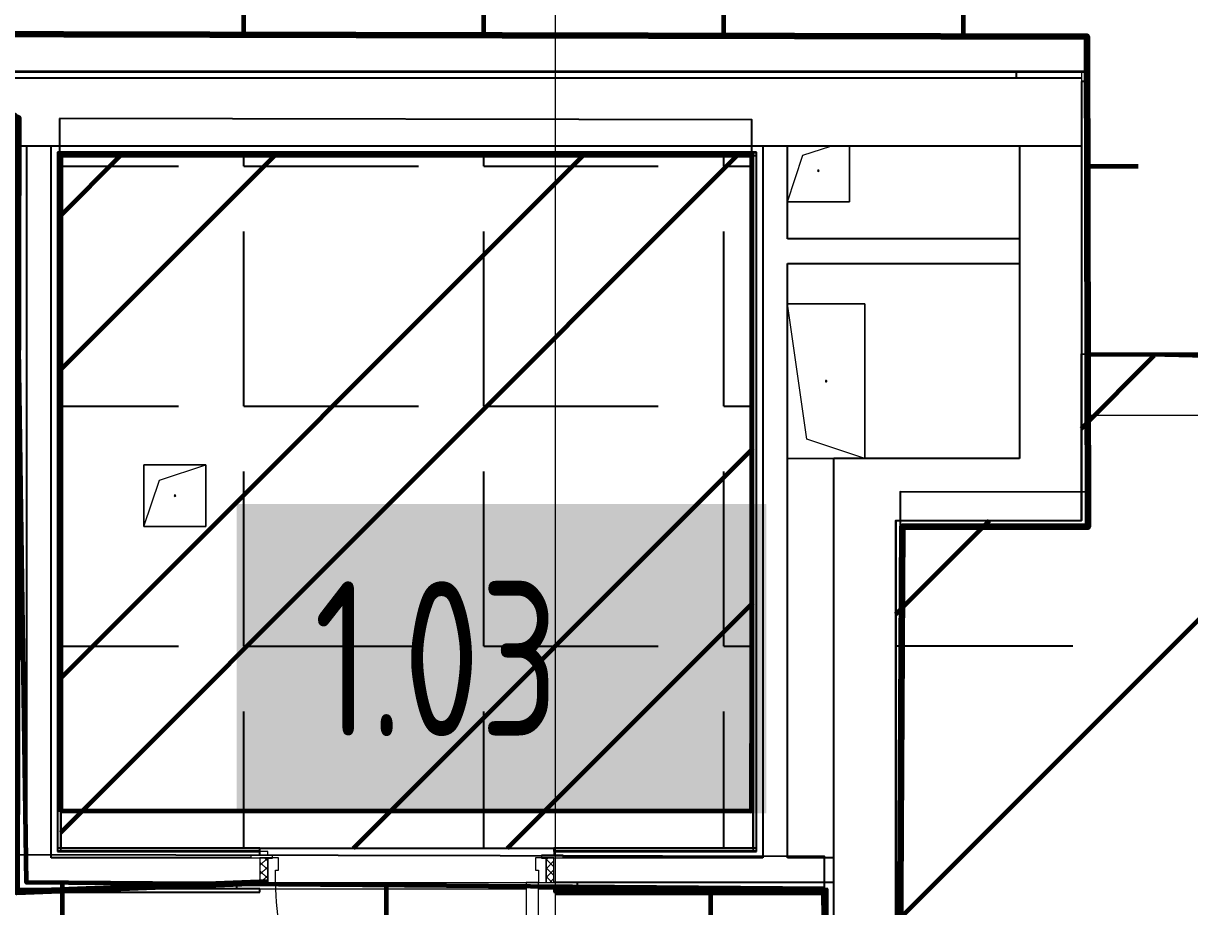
# Model space of a CAD drawing. Header units: millimetres. Extents: x -164500 to 426394, y -23753 to 102118.
# Drawn here: x 6355 to 10125, y 22936 to 25790 of the extents above; entities that cross this region are included whole.
import ezdxf

# ---------------------------------------------------------------- set-up
doc = ezdxf.new("R2010")
doc.units = ezdxf.units.MM
doc.layers.add('1.1.1) Плитка КР1 Остаток', color=52, linetype='Continuous')
doc.layers.add('1.2.1) плитка КР3', color=140, linetype='Continuous')
for name, color, linetype, lineweight in [('183 стяжка подвал', 160, 'Continuous', 60), ('196 1-3 этаж гидро изол', 6, 'Continuous', 60), ('384 ПК-3', 30, 'Continuous', 120), ('454 плитка КР2', 30, 'Continuous', 60), ('A-DOOR-2', 7, 'Continuous', 5), ('A-DOOR-FRAM-2', 7, 'Continuous', 5), ('A-FLOR', 7, 'Continuous', 9), ('A-GENM', 7, 'Continuous', 9), ('Оси', 7, 'Continuous', 9)]:
    doc.layers.add(name, color=color, linetype=linetype, lineweight=lineweight)
doc.layers.add('A-DOOR-1', color=7, linetype='Continuous', lineweight=5, true_color=0xc0c0c0)
doc.layers.add('A-DOOR-FRAM-1', color=7, linetype='Continuous', lineweight=5, true_color=0xc0c0c0)
doc.styles.add('СПДС', font='ГОСТ тип А.ttf', dxfattribs={"width": 0.9})
pattern_1 = [(0, (205553.1, 26879), (0, 775.335), [563.88, -211.455]), (90, (205553.1, 26879), (-775.335, 5e-14), [563.88, -211.455])]

# ---------------------------------------------------------------- blocks, each defined once
blk = doc.blocks.new('110_Дверь_СКБ_1Ст_Внутренняя1 - Д-8т 950x2100h_СУ-31746493-Объем проектирования 1 этажа')
at = {"layer": 'A-DOOR-2'}
h = blk.add_hatch(dxfattribs=at)
h.set_pattern_fill('FP_35', color=256, style=0, pattern_type=2)
h.set_pattern_definition([(135, (1826.41, 104.685), (-14.14214, -14.14214), []), (225, (1826.41, 104.685), (14.14214, -14.14214), [])])
h.paths.add_polyline_path([(462.5, 40), (462.5, -40), (487.5, -40), (487.5, 40)])
at = {"layer": 'A-DOOR-FRAM-2'}
h = blk.add_hatch(dxfattribs=at)
h.set_pattern_fill('FP_36', color=256, style=0, pattern_type=2)
h.set_pattern_definition([(45, (-296.384, 104.685), (-14.1421, 14.1421), []), (135, (-296.384, 104.685), (-14.1421, -14.1421), [])])
h.paths.add_polyline_path([(-437.5, 40), (-462.5, 40), (-462.5, -40), (-437.5, -39.2)])
at = {"layer": 'A-DOOR-1'}
for p, q in [((-412.5, 890), (-412.5, 40)), ((-372.5, 890), (-412.5, 890)), ((-372.5, 40), (-372.5, 890)), ((-412.5, 40), (-372.5, 40))]:
    blk.add_line(p, q, dxfattribs=at)
blk.add_arc((-412.5, 40), 850, 360, 90, dxfattribs=at)
at = {"layer": 'A-DOOR-FRAM-1'}
for p, q in [((-437.5, 40), (-462.5, 40)), ((-462.5, 40), (-462.5, -40)), ((-412.5, 40), (-437.5, 40)), ((-437.5, 40), (-437.5, -40)), ((-437.5, -40), (-437.5, 40)), ((-412.5, 0), (-412.5, 40)), ((437.5, 40), (437.5, 0)), ((462.5, 40), (437.5, 40)), ((462.5, -40), (462.5, 40)), ((487.5, 40), (462.5, 40)), ((462.5, 40), (462.5, -40)), ((487.5, -40), (487.5, 40)), ((-402.5, 0), (-412.5, 0)), ((-402.5, -40), (-402.5, 0)), ((437.5, 0), (427.5, 0)), ((427.5, 0), (427.5, -40)), ((-422.5, -40), (-492.5, -40)), ((-492.5, -40), (-492.5, -48)), ((-492.5, -48), (-422.5, -48)), ((-462.5, -40), (-437.5, -40)), ((-422.5, -39), (-437.5, -39)), ((-437.5, -39), (-437.5, -40)), ((-437.5, -40), (-402.5, -40)), ((-437.5, -40), (-422.5, -40)), ((-422.5, -40), (-422.5, -39)), ((-422.5, -48), (-422.5, -40)), ((427.5, -40), (462.5, -40)), ((462.5, -39), (447.5, -39)), ((447.5, -39), (447.5, -40)), ((447.5, -40), (462.5, -40)), ((517.5, -40), (447.5, -40)), ((447.5, -40), (447.5, -48)), ((447.5, -48), (517.5, -48)), ((462.5, -40), (462.5, -39)), ((462.5, -40), (487.5, -40)), ((517.5, -48), (517.5, -40))]:
    blk.add_line(p, q, dxfattribs=at)
blk = doc.blocks.new('GM_Отверстие прямоугольное _в плите_ - Отверстие-V114-Объем проектирования 1 этажа')
at = {"layer": 'A-GENM'}
for p, q in [((-250, -25), (-250, 125)), ((-250, 125), (-250, -25)), ((-187.5, 62.5), (250, 125)), ((250, 125), (250, -125)), ((250, -125), (250, 125)), ((-250, -125), (-187.5, 62.5)), ((250, -125), (-250, -125)), ((-250, -125), (250, -125))]:
    blk.add_line(p, q, dxfattribs=at)
for start, end in [(360, 180), (180, 360)]:
    blk.add_arc((0, 0), 2.5, start, end, dxfattribs=at)
blk = doc.blocks.new('GM_Отверстие прямоугольное _в плите_ - Отверстие-21604341-Объем проектирования 1 этажа')
at = {"layer": 'A-GENM'}
for p, q in [((-50, 50), (40, 80)), ((100, 80), (100, -100)), ((100, -100), (100, 80)), ((-100, -100), (-50, 50)), ((100, -100), (-100, -100)), ((-100, -100), (100, -100))]:
    blk.add_line(p, q, dxfattribs=at)
for start, end in [(360, 180), (180, 360)]:
    blk.add_arc((0, 0), 2.5, start, end, dxfattribs=at)
blk = doc.blocks.new('GM_Отверстие прямоугольное _в плите_ - Отверстие-V116-Объем проектирования 1 этажа')
at = {"layer": 'A-GENM'}
for p, q in [((-100, -100), (-100, 100)), ((-100, 100), (100, 100)), ((100, 100), (-100, 100)), ((-100, 100), (-100, -100)), ((-50, 50), (100, 100)), ((100, 100), (100, -100)), ((100, -100), (100, 100)), ((-100, -100), (-50, 50)), ((100, -100), (-100, -100)), ((-100, -100), (100, -100))]:
    blk.add_line(p, q, dxfattribs=at)
for start, end in [(360, 180), (180, 360)]:
    blk.add_arc((0, 0), 2.5, start, end, dxfattribs=at)

msp = doc.modelspace()

# ---------------------------------------------------------------- hatches: boundary and pattern name
at = {"layer": '1.1.1) Плитка КР1 Остаток'}
h = msp.add_hatch(dxfattribs=at)
h.set_pattern_fill('ANGLE', color=256, scale=222)
h.set_pattern_definition([(0, (205553.1, 26879), (0, 1550.67), [1127.76, -422.91]), (90, (205553.1, 26879), (-1550.67, 9e-14), [1127.76, -422.91])])
h.paths.add_polyline_path([(13754.702, 17684.938), (14405.702, 17684.938), (14405.702, 18338.438), (13754.702, 18338.438)], flags=16)
h.paths.add_polyline_path([(13743.702, 21432.938), (14405.702, 21432.938), (14405.702, 22095.938), (13743.702, 22095.938)], flags=16)
h.paths.add_polyline_path([(6445.137, 7763.938), (6442.548, 7557.281), (4619.702, 7556.938), (4619.702, 7763.938), (1354.702, 7783.938), (1355.702, 8384.938), (609.702, 8383.938), (610.702, 10742.938), (1874.702, 10763.938), (1874.702, 11243.938), (3624.702, 11263.938), (3624.702, 10763.938), (6824.702, 10763.938), (6824.702, 11488.938), (6744.702, 11488.938), (6744.702, 12388.938), (6832.702, 12388.938), (6844.702, 14438.938), (7162.202, 14438.938), (7159.702, 14839.938), (6844.702, 14839.938), (6824.702, 15208.938), (6674.702, 15208.938), (6674.702, 15986.938), (6617.702, 17692.938), (4745.702, 17692.938), (4745.702, 18333.137), (4130.853, 18334.256), (4130.853, 18839.06), (6674.702, 18838.938), (6674.702, 20645.938), (9795.702, 20645.938), (9774.702, 22063.938), (9174.702, 22063.938), (9174.702, 24183.938), (9774.702, 24183.938), (9774.702, 24722.262), (13768.823, 24626.219), (14845.702, 24626.219), (14845.702, 26422.938), (18154.958, 26351.124), (18154.958, 26143.938), (18794.958, 26143.938), (18804.143, 26351.124), (20274.702, 26351.124), (20274.702, 26963.938), (21974.702, 26963.938), (21974.702, 14463.938), (22654.702, 14463.938), (22654.702, 13138.938), (22633.702, 11984.938), (22374.702, 11971.938), (22374.702, 11825.982), (20499.702, 11830.384), (20514.702, 11971.938), (20295.702, 11984.938), (20295.702, 15094.938), (13774.702, 15063.938), (13774.702, 10763.938), (20209.461, 10763.938), (20209.461, 7763.938)])
h.paths.add_polyline_path([(3935.822, 18839.06), (6674.702, 18839.06), (6674.702, 20588.938), (3935.822, 20588.938)], flags=17)
h.paths.add_polyline_path([(6612.528, 17692.938), (4124.702, 17692.938), (4124.702, 15113.938), (6612.528, 15113.938)], flags=17)
at = {"layer": '1.2.1) плитка КР3'}
h = msp.add_hatch(dxfattribs=at)
h.set_pattern_fill('ANGLE', color=256, scale=111)
h.set_pattern_definition(pattern_1)
h.paths.add_polyline_path([(8713.702, 25362.938), (6475.702, 25362.938), (6475.702, 23124.938), (8713.702, 23124.938)])
at = {"layer": '183 стяжка подвал'}
h = msp.add_hatch(dxfattribs=at)
h.set_pattern_fill('ANSI31', color=256, scale=222)
h.set_pattern_definition([(45, (205553.1, 26879), (-498.4042, 498.4042), [])])
h.paths.add_polyline_path([(13754.702, 17684.938), (14405.702, 17684.938), (14405.702, 18338.438), (13754.702, 18338.438)], flags=16)
h.paths.add_polyline_path([(13743.702, 21432.938), (14405.702, 21432.938), (14405.702, 22095.938), (13743.702, 22095.938)], flags=16)
h.paths.add_polyline_path([(6445.137, 7763.938), (6442.548, 7557.281), (4619.702, 7556.938), (4619.702, 7763.938), (1354.702, 7783.938), (1355.702, 8384.938), (609.702, 8383.938), (610.702, 10742.938), (1874.702, 10763.938), (1874.702, 11243.938), (3624.702, 11263.938), (3624.702, 10763.938), (6824.702, 10763.938), (6824.702, 11488.938), (6744.702, 11488.938), (6744.702, 12388.938), (6832.702, 12388.938), (6844.702, 14438.938), (7162.202, 14438.938), (7159.702, 14839.938), (6844.702, 14839.938), (6824.702, 15208.938), (6674.702, 15208.938), (6674.702, 15986.938), (6617.702, 17692.938), (4745.702, 17692.938), (4745.702, 18333.137), (4130.853, 18334.256), (4130.853, 18839.06), (6674.702, 18838.938), (6674.702, 20645.938), (9795.702, 20645.938), (9774.702, 22063.938), (9174.702, 22063.938), (9174.702, 24183.938), (9774.702, 24183.938), (9774.702, 24722.262), (13768.823, 24626.219), (14845.702, 24626.219), (14845.702, 26422.938), (18154.958, 26351.124), (18154.958, 26143.938), (18794.958, 26143.938), (18804.143, 26351.124), (20274.702, 26351.124), (20274.702, 26963.938), (21974.702, 26963.938), (21974.702, 14463.938), (22654.702, 14463.938), (22654.702, 13138.938), (22633.702, 11984.938), (22374.702, 11971.938), (22374.702, 11825.982), (20499.702, 11830.384), (20514.702, 11971.938), (20295.702, 11984.938), (20295.702, 15094.938), (13774.702, 15063.938), (13774.702, 10763.938), (20209.461, 10763.938), (20209.461, 7763.938)])
h.paths.add_polyline_path([(3935.822, 18839.06), (6674.702, 18839.06), (6674.702, 20588.938), (3935.822, 20588.938)], flags=17)
h.paths.add_polyline_path([(6612.528, 17692.938), (4124.702, 17692.938), (4124.702, 15113.938), (6612.528, 15113.938)], flags=17)
h.paths.add_polyline_path([(21915.974, 15309.069), (28602.728, 15309.069), (28602.728, 26272.402), (21915.974, 26272.402)])
at = {"layer": '196 1-3 этаж гидро изол'}
h = msp.add_hatch(dxfattribs=at)
h.set_pattern_fill('ANSI32', color=256, scale=111)
h.set_pattern_definition([(45, (205553.1, 26879), (-747.6063, 747.6063), []), (45, (206051.5, 26879), (-747.6063, 747.6063), [])])
h.paths.add_polyline_path([(8713.702, 25362.938), (6475.702, 25362.938), (6475.702, 23124.938), (8713.702, 23124.938)])
at = {"layer": '454 плитка КР2'}
h = msp.add_hatch(dxfattribs=at)
h.set_pattern_fill('ANGLE', color=256, scale=111)
h.set_pattern_definition(pattern_1)
h.paths.add_polyline_path([(9795.702, 24721.757), (13769.025, 24712.43), (13731.498, 26959.317), (9794.851, 26968.558), (9774.702, 26363.938), (9154.702, 26342.938), (9154.702, 26963.938), (4744.702, 26963.938), (4744.702, 26239.06), (4125.822, 26189.06), (4121.46, 25760.869), (9792.444, 25747.556)])
h = msp.add_hatch(dxfattribs=at)
h.set_pattern_fill('ANGLE', color=256, scale=150)
h.set_pattern_definition([(0, (205553.1, 26879), (0, 1047.75), [762, -285.75]), (90, (205553.1, 26879), (-1047.75, 6e-14), [762, -285.75])])
h.paths.add_polyline_path([(8943.978, 22993.938), (6364.702, 23013.938), (6329.839, 25493.684), (4124.702, 25498.86), (4113.193, 22239.06), (4113.193, 22084.938), (4745.702, 22084.938), (4745.702, 21442.938), (4125.822, 21439.06), (4125.901, 20745.938), (8974.702, 20727.462)])

# ---------------------------------------------------------------- linework, layer by layer
for p, q in [((9795.702, 25634.938), (4124.702, 25634.938)), ((4124.702, 25633.938), (9794.702, 25633.938)), ((4124.702, 25613.938), (9774.702, 25613.938)), ((9564.702, 25613.938), (9564.702, 25633.938)), ((9774.702, 25602.938), (9774.702, 24183.938)), ((9794.702, 25602.938), (9774.702, 25602.938)), ((9794.702, 25633.938), (9794.702, 25602.938)), ((9794.702, 24163.938), (9794.702, 25602.938)), ((9795.702, 24523.938), (9795.702, 25634.938)), ((9774.702, 25393.938), (4124.702, 25393.938)), ((6364.702, 25393.938), (6364.702, 23013.938)), ((6444.702, 23093.938), (6444.702, 25393.938)), ((6464.702, 25373.938), (6464.702, 25362.938)), ((8713.702, 25373.938), (6464.702, 25373.938)), ((6465.702, 25372.938), (8723.702, 25372.938)), ((6465.702, 23114.938), (6465.702, 25372.938)), ((6475.702, 23113.938), (6475.702, 25373.938)), ((8724.702, 25373.938), (8713.702, 25373.938)), ((8713.702, 25373.938), (8713.702, 23113.938)), ((8723.702, 25372.938), (8723.702, 23114.938)), ((8724.702, 25362.938), (8724.702, 25373.938)), ((8744.702, 25393.938), (8744.702, 23093.938)), ((8824.702, 25093.938), (8824.702, 25393.938)), ((9574.702, 25393.938), (9574.702, 24383.938)), ((6464.702, 25362.938), (6464.702, 23113.938)), ((6464.702, 25362.938), (8724.702, 25362.938)), ((8724.702, 23113.938), (8724.702, 25362.938)), ((9574.702, 25093.938), (8824.702, 25093.938)), ((8824.702, 23093.938), (8824.702, 25013.938)), ((8824.702, 25013.938), (9574.702, 25013.938)), ((9574.702, 24383.938), (8974.702, 24383.938)), ((8974.702, 20633.938), (8974.702, 24383.938)), ((9174.702, 24183.938), (9774.702, 24183.938)), ((9174.702, 24183.938), (9174.702, 22063.938)), ((9194.702, 24163.938), (9794.702, 24163.938)), ((9194.702, 24163.938), (9194.702, 24162.938)), ((9195.702, 22083.938), (9195.702, 24163.938)), ((7119.702, 23124.938), (6464.702, 23124.938)), ((6464.702, 23113.938), (6475.702, 23113.938)), ((7119.702, 23114.938), (6465.702, 23114.938)), ((6475.702, 23113.938), (7119.702, 23113.938)), ((7119.702, 23113.938), (7119.702, 23124.938)), ((7119.702, 23101.938), (7119.702, 23113.938)), ((8724.702, 23124.938), (8069.702, 23124.938)), ((8069.702, 23124.938), (8069.702, 23113.938)), ((8723.702, 23114.938), (8069.702, 23114.938)), ((8069.702, 23113.938), (8713.702, 23113.938)), ((8713.702, 23113.938), (8723.702, 23113.938)), ((8723.702, 23113.938), (8724.702, 23113.938)), ((7089.702, 23093.938), (6444.702, 23093.938)), ((8744.702, 23093.938), (8099.702, 23093.938)), ((8974.702, 23093.938), (8824.702, 23093.938)), ((7119.702, 23013.938), (6364.702, 23013.938)), ((7044.702, 22993.938), (7044.702, 23013.938)), ((8974.702, 23013.938), (8069.702, 23013.938)), ((8144.702, 23013.938), (8144.702, 22993.938)), ((6333.702, 22982.938), (7119.702, 22982.938)), ((7119.702, 22993.938), (6344.702, 22993.938)), ((7119.702, 22982.938), (7119.702, 22993.938)), ((8144.702, 22993.938), (8069.702, 22993.938)), ((8069.702, 22993.938), (8069.702, 22982.938)), ((8069.702, 22982.938), (8953.702, 22982.938)), ((8954.702, 22993.938), (8144.702, 22993.938)), ((8953.702, 22982.938), (8953.702, 22993.938)), ((8953.702, 22982.938), (8953.702, 20612.938))]:
    msp.add_line(p, q)
at = {"flags": 128}
msp.add_lwpolyline([(13524.928, 27117.798), (9795.681, 27126.553), (9794.106, 26455.554), (9152.108, 26457.061), (9153.683, 27128.06), (4745.695, 27138.407), (4744.12, 26467.409), (4123.122, 26468.867), (4121.46, 25760.869), (9792.444, 25747.556), (9788.989, 24275.56), (9188.991, 24276.969), (9184.113, 22198.975), (9784.111, 22197.566), (9780.657, 20726.07), (10001.967, 20608.706), (9998.837, 19275.278)], dxfattribs=at)
for points in [[(4111.951, 21709.88), (3923.071, 21710.323), (3920.841, 20760.326), (6619.714, 20753.99), (8938.707, 20748.547), (8944.221, 23097.54), (6324.228, 23103.69), (6329.839, 25493.684), (4120.845, 25498.869), (4113.127, 22210.878), (4734.125, 22209.421), (4732.618, 21567.422), (4111.62, 21568.88)], [(6471.815, 25483.351), (6466.561, 23245.357), (8704.555, 23240.103), (8709.809, 25478.097)]]:
    msp.add_lwpolyline(points, close=True, dxfattribs=at)
at = {"layer": '1.1.1) Плитка КР1 Остаток'}
msp.add_lwpolyline([(6674.702, 15208.938), (6674.702, 15986.938), (6617.702, 17692.938), (4745.702, 17692.938), (4745.702, 18333.137), (4130.853, 18334.256), (4130.853, 18839.06), (6674.702, 18838.938), (6674.702, 20645.938), (9795.702, 20645.938), (9774.702, 22063.938), (9174.702, 22063.938), (9174.702, 24183.938), (9774.702, 24183.938), (9774.702, 24722.262), (13768.823, 24626.219)], dxfattribs=at)
at = {"layer": '1.2.1) плитка КР3'}
msp.add_lwpolyline([(8713.702, 25362.938), (6475.702, 25362.938), (6475.702, 23124.938), (8713.702, 23124.938)], close=True, dxfattribs=at)
at = {"layer": '196 1-3 этаж гидро изол'}
msp.add_lwpolyline([(6475.702, 23245.335), (8709.538, 23245.335), (8709.538, 25362.938), (6475.702, 25362.938)], close=True, dxfattribs=at)
at = {"layer": '384 ПК-3'}
for points in [[(4121.46, 25760.869), (9792.444, 25747.556), (9795.702, 24162.938), (9195.702, 24162.938), (9184.113, 22198.975), (9774.702, 22198.975), (9774.702, 20612.938), (8974.702, 20612.938), (8943.952, 22982.938), (8074.702, 22982.938)], [(7144.702, 23013.938), (6333.702, 22982.938), (6339.572, 25483.661), (4125.822, 25483.661)]]:
    msp.add_lwpolyline(points, dxfattribs=at)
at = {"layer": '454 плитка КР2'}
for points in [[(9795.702, 24721.757), (13769.025, 24712.43), (13731.498, 26959.317), (9794.851, 26968.558), (9774.702, 26363.938), (9154.702, 26342.938), (9154.702, 26963.938), (4744.702, 26963.938), (4744.702, 26239.06), (4125.822, 26189.06), (4121.46, 25760.869), (9792.444, 25747.556)], [(8943.978, 22993.938), (6364.702, 23013.938), (6329.839, 25493.684), (4124.702, 25498.86), (4113.193, 22239.06), (4113.193, 22084.938), (4745.702, 22084.938), (4745.702, 21442.938), (4125.822, 21439.06), (4125.901, 20745.938), (8974.702, 20727.462)]]:
    msp.add_lwpolyline(points, close=True, dxfattribs=at)
at = {"layer": 'A-FLOR'}
for p, q in [((9774.702, 25633.938), (4125.822, 25633.938)), ((9774.702, 25633.938), (9774.702, 25602.938)), ((9794.702, 24523.938), (14413.551, 24523.938)), ((9795.702, 24162.938), (9795.702, 24523.938)), ((9194.702, 22084.938), (9194.702, 24162.938)), ((9194.702, 24162.938), (9795.702, 24162.938)), ((7144.702, 23113.938), (7119.702, 23113.938)), ((7144.702, 23101.938), (7144.702, 23113.938)), ((8069.702, 23113.938), (8069.702, 23101.938)), ((7169.702, 23013.938), (8019.702, 23013.938)), ((7119.702, 22993.938), (7979.702, 22993.938)), ((8019.702, 22993.938), (8069.702, 22993.938)), ((8954.702, 22993.938), (8954.702, 20613.938))]:
    msp.add_line(p, q, dxfattribs=at)
at = {"layer": 'Оси'}
msp.add_lwpolyline([(8074.702, -2042.321), (8074.702, 2957.679), (8074.702, 22262.009), (8074.702, 27262.009)], dxfattribs=at)

# ---------------------------------------------------------------- block references
for name, p in [('GM_Отверстие прямоугольное _в плите_ - Отверстие-21604341-Объем проектирования 1 этажа', (8924.702, 25313.938)), ('GM_Отверстие прямоугольное _в плите_ - Отверстие-V116-Объем проектирования 1 этажа', (6844.702, 24263.938))]:
    msp.add_blockref(name, p)
for name, p, rotation in [('GM_Отверстие прямоугольное _в плите_ - Отверстие-V114-Объем проектирования 1 этажа', (8949.702, 24633.938), 89.99999999999984), ('110_Дверь_СКБ_1Ст_Внутренняя1 - Д-8т 950x2100h_СУ-31746493-Объем проектирования 1 этажа', (7607.202, 23053.938), 180)]:
    msp.add_blockref(name, p, dxfattribs=dict(rotation=rotation))

# ---------------------------------------------------------------- texts
at = {"insert": (7294.121, 23987.335), "char_height": 500, "width": 1212.1515, "attachment_point": 1, "style": 'СПДС', "bg_fill": 1, "box_fill_scale": 1.5, "bg_fill_color": 7, "bg_fill_true_color": 16777215, "bg_fill_transparency": 0}
msp.add_mtext('1.03', dxfattribs=at)

doc.saveas('drawing.dxf')
